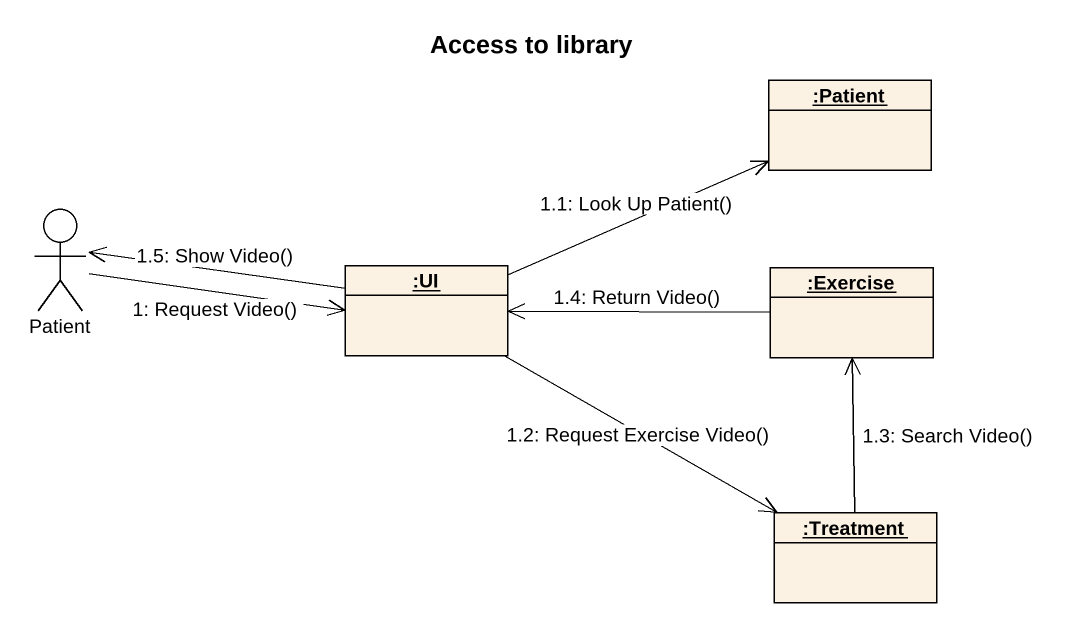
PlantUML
@startuml
title Access to library
allowmixing
hide circle
hide empty members
object ":Patient" as Patient
actor "Patient" as Patient_2
object ":UI" as UI
object ":Exercise" as Exercise
object ":Treatment" as Treatment
Patient_2 -right-> UI : 1: Request Video()
UI -right-> Patient : 1.1: Look Up Patient()
UI -right-> Treatment : 1.2: Request Exercise Video()
Treatment -up-> Exercise : 1.3: Search Video()
Exercise -left-> UI : 1.4: Return Video()
UI -left-> Patient_2 : 1.5: Show Video()
@enduml
